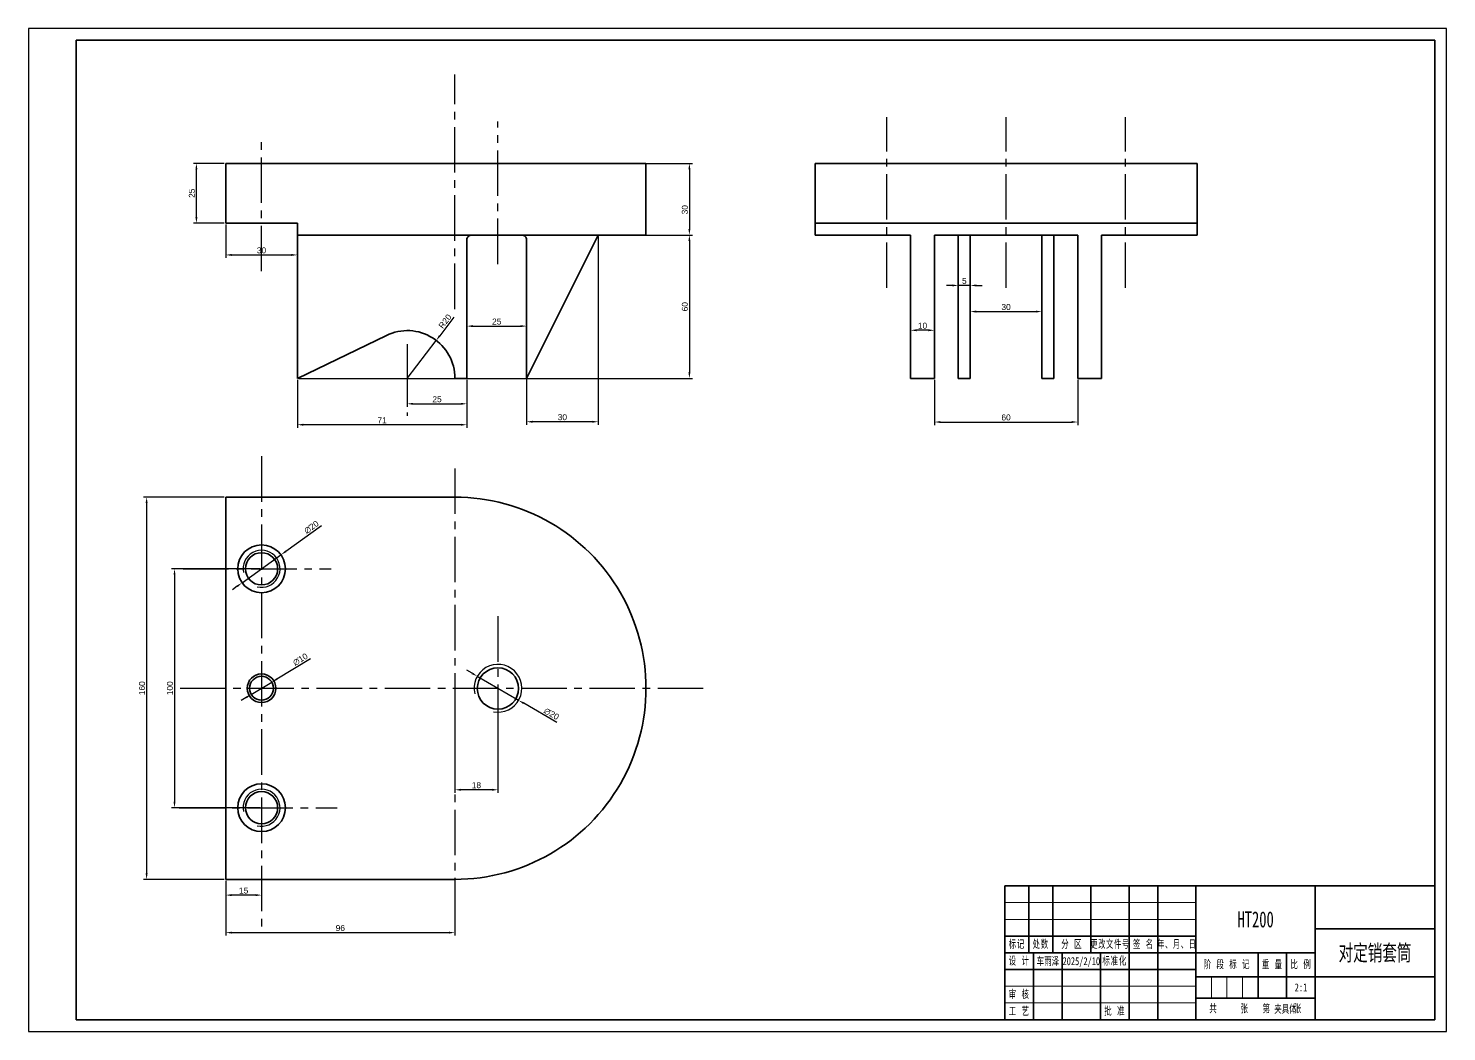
# Model space of a CAD drawing. Header units: millimetres. Extents: x 404 to 2877, y -584 to 1147.
# Drawn here: x 1695 to 2289, y -163 to 257 of the extents above; entities that cross this region are included whole.
import ezdxf
from ezdxf.enums import TextEntityAlignment as Align

# ---------------------------------------------------------------- set-up
doc = ezdxf.new("R2010")
doc.units = ezdxf.units.MM
doc.linetypes.add('CENTER2', pattern=[28.575, 19.05, -3.175, 3.175, -3.175])
for name, color, linetype, lineweight in [('EB0', 7, 'Continuous', 35), ('粗实线', 50, 'Continuous', 35), ('细实线层', 7, 'Continuous', 18), ('边框', 7, 'Continuous', 35)]:
    doc.layers.add(name, color=color, linetype=linetype, lineweight=lineweight)
for name, color, linetype in [('标注层', 3, 'Continuous'), ('点画线', 1, 'CENTER2'), ('细实线', 7, 'Continuous')]:
    doc.layers.add(name, color=color, linetype=linetype)
doc.styles.get("Standard").update_dxf_attribs({"font": 'arial.ttf'})
doc.styles.add('UserTxtStyle1', font='SimSun.ttf', dxfattribs={"width": 0.667})
doc.styles.add('标准', font='SimSun.ttf', dxfattribs={"width": 0.667})
doc.dimstyles.new('ISO-25', dxfattribs={"dimtxt": 2.5, "dimasz": 2.5, "dimexe": 1.25, "dimexo": 0.625, "dimtad": 1, "dimtxsty": 'Standard', "dimcen": 2.5, "dimadec": 0, "dimazin": 0, "dimtfac": 1, "dimtmove": 0, "dimatfit": 3, "dimfxl": 1, "dimarcsym": 0})

# ---------------------------------------------------------------- blocks, each defined once
blk = doc.blocks.new('*D60')
at = {"layer": 'Defpoints', "color": 0, "transparency": 16777216}
for p in [(1777.21, 60.48), (1744.08, -99.52), (1777.21, -99.52)]:
    blk.add_point(p, dxfattribs=at)
at = {"layer": '标注层', "color": 0, "lineweight": -2, "transparency": 16777216}
for p, q in [((1776.59, 60.48), (1742.83, 60.48)), ((1744.08, 57.98), (1744.08, -97.02)), ((1776.59, -99.52), (1742.83, -99.52))]:
    blk.add_line(p, q, dxfattribs=at)
at = {"layer": '标注层', "color": 0, "transparency": 16777216}
for points in [[(1743.66, 57.98), (1744.5, 57.98), (1744.08, 60.48)], [(1743.66, -97.02), (1744.5, -97.02), (1744.08, -99.52)]]:
    blk.add_solid(points, dxfattribs=at)
at = {"layer": '标注层', "color": 0, "transparency": 16777216, "insert": (1742.18, -19.52), "char_height": 2.5, "attachment_point": 5, "rotation": 90}
blk.add_mtext('160', dxfattribs=at)
blk = doc.blocks.new('*D61')
at = {"layer": 'Defpoints', "color": 0, "transparency": 16777216}
for p in [(1800.34, 36.31), (1784.09, 24.64)]:
    blk.add_point(p, dxfattribs=at)
at = {"layer": '标注层', "color": 0, "lineweight": -2, "transparency": 16777216}
for p, q in [((1817.33, 48.52), (1802.37, 37.77)), ((1784.09, 24.64), (1800.34, 36.31)), ((1782.06, 23.18), (1780.03, 21.72))]:
    blk.add_line(p, q, dxfattribs=at)
at = {"layer": '标注层', "color": 0, "transparency": 16777216}
for points in [[(1802.12, 38.11), (1802.61, 37.43), (1800.34, 36.31)], [(1781.82, 23.52), (1782.31, 22.84), (1784.09, 24.64)]]:
    blk.add_solid(points, dxfattribs=at)
at = {"layer": '标注层', "color": 0, "transparency": 16777216, "insert": (1813.11, 47.92), "char_height": 2.5, "attachment_point": 5, "rotation": 35.70136}
blk.add_mtext('∅20', dxfattribs=at)
blk = doc.blocks.new('*D62')
at = {"layer": 'Defpoints', "color": 0, "transparency": 16777216}
for p in [(1882.57, -14.5), (1899.86, -24.55)]:
    blk.add_point(p, dxfattribs=at)
at = {"layer": '标注层', "color": 0, "lineweight": -2, "transparency": 16777216}
for p, q in [((1880.41, -13.24), (1878.25, -11.99)), ((1882.57, -14.5), (1899.86, -24.55)), ((1915.89, -33.86), (1902.02, -25.8))]:
    blk.add_line(p, q, dxfattribs=at)
at = {"layer": '标注层', "color": 0, "transparency": 16777216}
for points in [[(1880.62, -12.88), (1880.2, -13.6), (1882.57, -14.5)], [(1902.23, -25.44), (1901.81, -26.16), (1899.86, -24.55)]]:
    blk.add_solid(points, dxfattribs=at)
at = {"layer": '标注层', "color": 0, "transparency": 16777216, "insert": (1913.62, -30.26), "char_height": 2.5, "attachment_point": 5, "rotation": 329.83613}
blk.add_mtext('∅20', dxfattribs=at)
blk = doc.blocks.new('*D63')
at = {"layer": 'Defpoints', "color": 0, "transparency": 16777216}
for p in [(1796.5, -16.95), (1787.93, -22.1)]:
    blk.add_point(p, dxfattribs=at)
at = {"layer": '标注层', "color": 0, "lineweight": -2, "transparency": 16777216}
for p, q in [((1812.7, -7.21), (1798.64, -15.66)), ((1787.93, -22.1), (1796.5, -16.95)), ((1785.79, -23.39), (1783.64, -24.68))]:
    blk.add_line(p, q, dxfattribs=at)
at = {"layer": '标注层', "color": 0, "transparency": 16777216}
for points in [[(1798.43, -15.3), (1798.86, -16.01), (1796.5, -16.95)], [(1785.57, -23.03), (1786, -23.74), (1787.93, -22.1)]]:
    blk.add_solid(points, dxfattribs=at)
at = {"layer": '标注层', "color": 0, "transparency": 16777216, "insert": (1808.45, -7.46), "char_height": 2.5, "attachment_point": 5, "rotation": 31.01997}
blk.add_mtext('∅10', dxfattribs=at)
blk = doc.blocks.new('*D64')
at = {"layer": 'Defpoints', "color": 0, "transparency": 16777216}
for p in [(1777.21, -99.52), (1792.21, -99.52), (1777.21, -106.11)]:
    blk.add_point(p, dxfattribs=at)
at = {"layer": '标注层', "color": 0, "lineweight": -2, "transparency": 16777216}
for p, q in [((1777.21, -100.15), (1777.21, -107.36)), ((1792.21, -100.15), (1792.21, -107.36)), ((1789.71, -106.11), (1779.71, -106.11))]:
    blk.add_line(p, q, dxfattribs=at)
at = {"layer": '标注层', "color": 0, "transparency": 16777216}
for points in [[(1779.71, -105.69), (1779.71, -106.53), (1777.21, -106.11)], [(1789.71, -105.69), (1789.71, -106.53), (1792.21, -106.11)]]:
    blk.add_solid(points, dxfattribs=at)
at = {"layer": '标注层', "color": 0, "transparency": 16777216, "insert": (1784.71, -104.21), "char_height": 2.5, "attachment_point": 5}
blk.add_mtext('15', dxfattribs=at)
blk = doc.blocks.new('*D65')
at = {"layer": 'Defpoints', "color": 0, "transparency": 16777216}
for p in [(1777.21, -99.52), (1873.21, -99.52), (1873.21, -121.82)]:
    blk.add_point(p, dxfattribs=at)
at = {"layer": '标注层', "color": 0, "lineweight": -2, "transparency": 16777216}
for p, q in [((1777.21, -100.15), (1777.21, -123.07)), ((1873.21, -100.15), (1873.21, -123.07)), ((1779.71, -121.82), (1870.71, -121.82))]:
    blk.add_line(p, q, dxfattribs=at)
at = {"layer": '标注层', "color": 0, "transparency": 16777216}
for points in [[(1779.71, -121.41), (1779.71, -122.24), (1777.21, -121.82)], [(1870.71, -121.41), (1870.71, -122.24), (1873.21, -121.82)]]:
    blk.add_solid(points, dxfattribs=at)
at = {"layer": '标注层', "color": 0, "transparency": 16777216, "insert": (1825.21, -119.92), "char_height": 2.5, "attachment_point": 5}
blk.add_mtext('96', dxfattribs=at)
blk = doc.blocks.new('*D66')
at = {"layer": 'Defpoints', "color": 0, "transparency": 16777216}
for p in [(1873.21, -19.52), (1891.21, -19.52), (1873.21, -62.02)]:
    blk.add_point(p, dxfattribs=at)
at = {"layer": '标注层', "color": 0, "lineweight": -2, "transparency": 16777216}
for p, q in [((1873.21, -20.15), (1873.21, -63.27)), ((1891.21, -20.15), (1891.21, -63.27)), ((1888.71, -62.02), (1875.71, -62.02))]:
    blk.add_line(p, q, dxfattribs=at)
at = {"layer": '标注层', "color": 0, "transparency": 16777216}
for points in [[(1875.71, -61.6), (1875.71, -62.43), (1873.21, -62.02)], [(1888.71, -61.6), (1888.71, -62.43), (1891.21, -62.02)]]:
    blk.add_solid(points, dxfattribs=at)
at = {"layer": '标注层', "color": 0, "transparency": 16777216, "insert": (1882.21, -60.11), "char_height": 2.5, "attachment_point": 5}
blk.add_mtext('18', dxfattribs=at)
blk = doc.blocks.new('*D67')
at = {"layer": 'Defpoints', "color": 0, "transparency": 16777216}
for p in [(1764.93, 200.22), (1777.21, 200.22), (1777.21, 175.22)]:
    blk.add_point(p, dxfattribs=at)
at = {"layer": '标注层', "color": 0, "lineweight": -2, "transparency": 16777216}
for p, q in [((1776.59, 200.22), (1763.68, 200.22)), ((1764.93, 177.72), (1764.93, 197.72)), ((1776.59, 175.22), (1763.68, 175.22))]:
    blk.add_line(p, q, dxfattribs=at)
at = {"layer": '标注层', "color": 0, "transparency": 16777216}
for points in [[(1764.52, 197.72), (1765.35, 197.72), (1764.93, 200.22)], [(1764.52, 177.72), (1765.35, 177.72), (1764.93, 175.22)]]:
    blk.add_solid(points, dxfattribs=at)
at = {"layer": '标注层', "color": 0, "transparency": 16777216, "insert": (1763.03, 187.72), "char_height": 2.5, "attachment_point": 5, "rotation": 90}
blk.add_mtext('25', dxfattribs=at)
blk = doc.blocks.new('*D68')
at = {"layer": 'Defpoints', "color": 0, "transparency": 16777216}
for p in [(1777.21, 200.22), (1807.21, 170.22), (1971.41, 170.22)]:
    blk.add_point(p, dxfattribs=at)
at = {"layer": '标注层', "color": 0, "lineweight": -2, "transparency": 16777216}
for p, q in [((1777.84, 200.22), (1972.66, 200.22)), ((1971.41, 197.72), (1971.41, 172.72)), ((1807.84, 170.22), (1972.66, 170.22))]:
    blk.add_line(p, q, dxfattribs=at)
at = {"layer": '标注层', "color": 0, "transparency": 16777216}
for points in [[(1970.99, 197.72), (1971.82, 197.72), (1971.41, 200.22)], [(1970.99, 172.72), (1971.82, 172.72), (1971.41, 170.22)]]:
    blk.add_solid(points, dxfattribs=at)
at = {"layer": '标注层', "color": 0, "transparency": 16777216, "insert": (1969.51, 180.82), "char_height": 2.5, "attachment_point": 5, "rotation": 90}
blk.add_mtext('30', dxfattribs=at)
blk = doc.blocks.new('*D71')
at = {"layer": 'Defpoints', "color": 0, "transparency": 16777216}
for p in [(1777.21, 175.22), (1807.21, 175.22), (1807.21, 161.88)]:
    blk.add_point(p, dxfattribs=at)
at = {"layer": '标注层', "color": 0, "lineweight": -2, "transparency": 16777216}
for p, q in [((1777.21, 174.6), (1777.21, 160.63)), ((1807.21, 174.6), (1807.21, 160.63)), ((1779.71, 161.88), (1804.71, 161.88))]:
    blk.add_line(p, q, dxfattribs=at)
at = {"layer": '标注层', "color": 0, "transparency": 16777216}
for points in [[(1779.71, 162.3), (1779.71, 161.46), (1777.21, 161.88)], [(1804.71, 162.3), (1804.71, 161.46), (1807.21, 161.88)]]:
    blk.add_solid(points, dxfattribs=at)
at = {"layer": '标注层', "color": 0, "transparency": 16777216, "insert": (1792.21, 163.78), "char_height": 2.5, "attachment_point": 5}
blk.add_mtext('30', dxfattribs=at)
blk = doc.blocks.new('*D72')
at = {"layer": 'Defpoints', "color": 0, "transparency": 16777216}
for p in [(1807.21, 170.22), (1807.21, 110.22), (1971.41, 110.22)]:
    blk.add_point(p, dxfattribs=at)
at = {"layer": '标注层', "color": 0, "lineweight": -2, "transparency": 16777216}
for p, q in [((1807.84, 170.22), (1972.66, 170.22)), ((1971.41, 167.72), (1971.41, 112.72)), ((1807.84, 110.22), (1972.66, 110.22))]:
    blk.add_line(p, q, dxfattribs=at)
at = {"layer": '标注层', "color": 0, "transparency": 16777216}
for points in [[(1970.99, 167.72), (1971.82, 167.72), (1971.41, 170.22)], [(1970.99, 112.72), (1971.82, 112.72), (1971.41, 110.22)]]:
    blk.add_solid(points, dxfattribs=at)
at = {"layer": '标注层', "color": 0, "transparency": 16777216, "insert": (1969.51, 140.22), "char_height": 2.5, "attachment_point": 5, "rotation": 90}
blk.add_mtext('60', dxfattribs=at)
blk = doc.blocks.new('*D73')
at = {"layer": 'Defpoints', "color": 0, "transparency": 16777216}
for p in [(1865.37, 126.11), (1853.21, 110.22)]:
    blk.add_point(p, dxfattribs=at)
at = {"layer": '标注层', "color": 0, "lineweight": -2, "transparency": 16777216}
for p, q in [((1872.79, 135.81), (1866.88, 128.09)), ((1853.21, 110.22), (1865.37, 126.11))]:
    blk.add_line(p, q, dxfattribs=at)
at = {"layer": '标注层', "color": 0, "transparency": 16777216}
blk.add_solid([(1866.55, 128.34), (1867.22, 127.84), (1865.37, 126.11)], dxfattribs=at)
at = {"layer": '标注层', "color": 0, "transparency": 16777216, "insert": (1869.08, 134.1), "char_height": 2.5, "attachment_point": 5, "rotation": 52.58759}
blk.add_mtext('R20', dxfattribs=at)
blk = doc.blocks.new('*D74')
at = {"layer": 'Defpoints', "color": 0, "transparency": 16777216}
for p in [(1903.21, 168.22), (1933.21, 170.22), (1903.21, 92.05)]:
    blk.add_point(p, dxfattribs=at)
at = {"layer": '标注层', "color": 0, "lineweight": -2, "transparency": 16777216}
for p, q in [((1903.21, 167.6), (1903.21, 90.8)), ((1933.21, 169.6), (1933.21, 90.8)), ((1930.71, 92.05), (1905.71, 92.05))]:
    blk.add_line(p, q, dxfattribs=at)
at = {"layer": '标注层', "color": 0, "transparency": 16777216}
for points in [[(1905.71, 92.47), (1905.71, 91.64), (1903.21, 92.05)], [(1930.71, 92.47), (1930.71, 91.64), (1933.21, 92.05)]]:
    blk.add_solid(points, dxfattribs=at)
at = {"layer": '标注层', "color": 0, "transparency": 16777216, "insert": (1918.21, 93.96), "char_height": 2.5, "attachment_point": 5}
blk.add_mtext('30', dxfattribs=at)
blk = doc.blocks.new('*D75')
at = {"layer": 'Defpoints', "color": 0, "transparency": 16777216}
for p in [(1792.21, 30.48), (1755.76, -69.52), (1792.21, -69.52)]:
    blk.add_point(p, dxfattribs=at)
at = {"layer": '标注层', "color": 0, "lineweight": -2, "transparency": 16777216}
for p, q in [((1791.59, 30.48), (1754.51, 30.48)), ((1755.76, 27.98), (1755.76, -67.02)), ((1791.59, -69.52), (1754.51, -69.52))]:
    blk.add_line(p, q, dxfattribs=at)
at = {"layer": '标注层', "color": 0, "transparency": 16777216}
for points in [[(1755.35, 27.98), (1756.18, 27.98), (1755.76, 30.48)], [(1755.35, -67.02), (1756.18, -67.02), (1755.76, -69.52)]]:
    blk.add_solid(points, dxfattribs=at)
at = {"layer": '标注层', "color": 0, "transparency": 16777216, "insert": (1753.86, -19.52), "char_height": 2.5, "attachment_point": 5, "rotation": 90}
blk.add_mtext('100', dxfattribs=at)
blk = doc.blocks.new('*D76')
at = {"layer": 'Defpoints', "color": 0, "transparency": 16777216}
for p in [(2074.04, 110.22), (2134.04, 110.22), (2134.04, 91.94)]:
    blk.add_point(p, dxfattribs=at)
at = {"layer": '标注层', "color": 0, "lineweight": -2, "transparency": 16777216}
for p, q in [((2074.04, 109.6), (2074.04, 90.69)), ((2134.04, 109.6), (2134.04, 90.69)), ((2076.54, 91.94), (2131.54, 91.94))]:
    blk.add_line(p, q, dxfattribs=at)
at = {"layer": '标注层', "color": 0, "transparency": 16777216}
for points in [[(2076.54, 92.36), (2076.54, 91.53), (2074.04, 91.94)], [(2131.54, 92.36), (2131.54, 91.53), (2134.04, 91.94)]]:
    blk.add_solid(points, dxfattribs=at)
at = {"layer": '标注层', "color": 0, "transparency": 16777216, "insert": (2104.04, 93.84), "char_height": 2.5, "attachment_point": 5}
blk.add_mtext('60', dxfattribs=at)
blk = doc.blocks.new('*D77')
at = {"layer": 'Defpoints', "color": 0, "transparency": 16777216}
for p in [(2119.04, 138.17), (2119.04, 119.33), (2089.04, 110.22)]:
    blk.add_point(p, dxfattribs=at)
at = {"layer": '标注层', "color": 0, "lineweight": -2, "transparency": 16777216}
for p, q in [((2089.04, 110.85), (2089.04, 139.42)), ((2091.54, 138.17), (2116.54, 138.17)), ((2119.04, 119.96), (2119.04, 139.42))]:
    blk.add_line(p, q, dxfattribs=at)
at = {"layer": '标注层', "color": 0, "transparency": 16777216}
for points in [[(2091.54, 138.59), (2091.54, 137.76), (2089.04, 138.17)], [(2116.54, 138.59), (2116.54, 137.76), (2119.04, 138.17)]]:
    blk.add_solid(points, dxfattribs=at)
at = {"layer": '标注层', "color": 0, "transparency": 16777216, "insert": (2104.04, 140.08), "char_height": 2.5, "attachment_point": 5}
blk.add_mtext('30', dxfattribs=at)
blk = doc.blocks.new('*D78')
at = {"layer": 'Defpoints', "color": 0, "transparency": 16777216}
for p in [(2084.04, 149.12), (2084.04, 139.22), (2089.04, 139.22)]:
    blk.add_point(p, dxfattribs=at)
at = {"layer": '标注层', "color": 0, "lineweight": -2, "transparency": 16777216}
for p, q in [((2081.54, 149.12), (2079.04, 149.12)), ((2084.04, 139.85), (2084.04, 150.37)), ((2089.04, 149.12), (2084.04, 149.12)), ((2089.04, 139.85), (2089.04, 150.37)), ((2091.54, 149.12), (2094.04, 149.12))]:
    blk.add_line(p, q, dxfattribs=at)
at = {"layer": '标注层', "color": 0, "transparency": 16777216}
for points in [[(2081.54, 149.53), (2081.54, 148.7), (2084.04, 149.12)], [(2091.54, 149.53), (2091.54, 148.7), (2089.04, 149.12)]]:
    blk.add_solid(points, dxfattribs=at)
at = {"layer": '标注层', "color": 0, "transparency": 16777216, "insert": (2086.54, 151.01), "char_height": 2.5, "attachment_point": 5}
blk.add_mtext('5', dxfattribs=at)
blk = doc.blocks.new('*D79')
at = {"layer": 'Defpoints', "color": 0, "transparency": 16777216}
for p in [(2064.04, 130.35), (2064.04, 110.22), (2074.04, 110.22)]:
    blk.add_point(p, dxfattribs=at)
at = {"layer": '标注层', "color": 0, "lineweight": -2, "transparency": 16777216}
for p, q in [((2064.04, 110.85), (2064.04, 131.6)), ((2074.04, 110.85), (2074.04, 131.6)), ((2071.54, 130.35), (2066.54, 130.35))]:
    blk.add_line(p, q, dxfattribs=at)
at = {"layer": '标注层', "color": 0, "transparency": 16777216}
for points in [[(2066.54, 130.76), (2066.54, 129.93), (2064.04, 130.35)], [(2071.54, 130.76), (2071.54, 129.93), (2074.04, 130.35)]]:
    blk.add_solid(points, dxfattribs=at)
at = {"layer": '标注层', "color": 0, "transparency": 16777216, "insert": (2069.04, 132.25), "char_height": 2.5, "attachment_point": 5}
blk.add_mtext('10', dxfattribs=at)
blk = doc.blocks.new('*D109')
at = {"layer": 'Defpoints', "color": 0, "transparency": 16777216}
for p in [(1807.21, 110.22), (1878.21, 110.22), (1807.21, 90.8)]:
    blk.add_point(p, dxfattribs=at)
at = {"layer": '标注层', "color": 0, "lineweight": -2, "transparency": 16777216}
for p, q in [((1807.21, 109.6), (1807.21, 89.55)), ((1878.21, 109.6), (1878.21, 89.55)), ((1875.71, 90.8), (1809.71, 90.8))]:
    blk.add_line(p, q, dxfattribs=at)
at = {"layer": '标注层', "color": 0, "transparency": 16777216}
for points in [[(1809.71, 91.22), (1809.71, 90.39), (1807.21, 90.8)], [(1875.71, 91.22), (1875.71, 90.39), (1878.21, 90.8)]]:
    blk.add_solid(points, dxfattribs=at)
at = {"layer": '标注层', "color": 0, "transparency": 16777216, "insert": (1842.71, 92.68), "char_height": 2.5, "attachment_point": 5}
blk.add_mtext('71', dxfattribs=at)
blk = doc.blocks.new('*D110')
at = {"layer": 'Defpoints', "color": 0, "transparency": 16777216}
for p in [(1853.21, 110.22), (1878.21, 110.22), (1878.21, 99.57)]:
    blk.add_point(p, dxfattribs=at)
at = {"layer": '标注层', "color": 0, "lineweight": -2, "transparency": 16777216}
for p, q in [((1853.21, 109.6), (1853.21, 98.32)), ((1878.21, 109.6), (1878.21, 98.32)), ((1855.71, 99.57), (1875.71, 99.57))]:
    blk.add_line(p, q, dxfattribs=at)
at = {"layer": '标注层', "color": 0, "transparency": 16777216}
for points in [[(1855.71, 99.99), (1855.71, 99.16), (1853.21, 99.57)], [(1875.71, 99.99), (1875.71, 99.16), (1878.21, 99.57)]]:
    blk.add_solid(points, dxfattribs=at)
at = {"layer": '标注层', "color": 0, "transparency": 16777216, "insert": (1865.71, 101.48), "char_height": 2.5, "attachment_point": 5}
blk.add_mtext('25', dxfattribs=at)
blk = doc.blocks.new('*D112')
at = {"layer": 'Defpoints', "color": 0, "transparency": 16777216}
for p in [(1903.21, 132.09), (1878.21, 110.22), (1903.21, 110.22)]:
    blk.add_point(p, dxfattribs=at)
at = {"layer": '标注层', "color": 0, "lineweight": -2, "transparency": 16777216}
for p, q in [((1878.21, 110.85), (1878.21, 133.34)), ((1880.71, 132.09), (1900.71, 132.09)), ((1903.21, 110.85), (1903.21, 133.34))]:
    blk.add_line(p, q, dxfattribs=at)
at = {"layer": '标注层', "color": 0, "transparency": 16777216}
for points in [[(1880.71, 132.51), (1880.71, 131.67), (1878.21, 132.09)], [(1900.71, 132.51), (1900.71, 131.67), (1903.21, 132.09)]]:
    blk.add_solid(points, dxfattribs=at)
at = {"layer": '标注层', "color": 0, "transparency": 16777216, "insert": (1890.71, 133.99), "char_height": 2.5, "attachment_point": 5}
blk.add_mtext('25', dxfattribs=at)
blk = doc.blocks.new('$CAXA_TITLE_151E506F$')
at = {"layer": '细实线层', "linetype": 'Continuous', "lineweight": 18}
for p, q in [((-100, 49), (-180, 49)), ((-100, 42), (-180, 42)), ((-93.5, 18), (-93.5, 9)), ((-87, 18), (-87, 9)), ((-80.5, 18), (-80.5, 9)), ((-100, 14), (-180, 14)), ((-100, 7), (-180, 7))]:
    blk.add_line(p, q, dxfattribs=at)
at = {"layer": '边框', "linetype": 'Continuous', "lineweight": 35}
for p, q in [((-180, 56), (0, 56)), ((-180, 56), (-180, 0)), ((-170, 28), (-170, 56)), ((-160, 28), (-160, 56)), ((-144, 28), (-144, 56)), ((-128, 28), (-128, 56)), ((-116, 28), (-116, 56)), ((-100, 56), (-100, 0)), ((-50, 0), (-50, 56)), ((0, 56), (0, 0)), ((0, 38), (-50, 38)), ((-100, 35), (-180, 35)), ((-50, 28), (-180, 28)), ((-168, 0), (-168, 28)), ((-156, 0), (-156, 28)), ((-140, 0), (-140, 28)), ((-128, 0), (-128, 28)), ((-116, 0), (-116, 28)), ((-74, 28), (-74, 9)), ((-62, 28), (-62, 9)), ((-100, 21), (-180, 21)), ((-50, 18), (-100, 18)), ((0, 18), (-50, 18)), ((-50, 9), (-100, 9)), ((0, 0), (-180, 0))]:
    blk.add_line(p, q, dxfattribs=at)
at = {"layer": '边框', "attachment_point": 5, "line_spacing_factor": 1.15057, "style": 'UserTxtStyle1'}
for s, insert, char_height, width in [('\\T1.1;标记', (-175, 31.5), 3.353, 10), ('\\T1.1;处数', (-165, 31.5), 3.353, 10), ('\\T1.1;分 区', (-152, 31.5), 3.353, 16), ('\\T1.1;{\\W0.640781;更改文件号}', (-135.97, 31.5), 3.3528, 31.2584), ('\\T1.1;签 名', (-122, 31.5), 3.353, 12), ('\\T1.1;{\\W0.639309;年、月、日}', (-107.98, 31.5), 3.3528, 30.516), ('\\T1.1;设 计', (-174, 24.5), 3.353, 12), ('\\T1.1;设 计', (-174, 24.5), 3.353, 12), ('\\T1.1;标准化', (-134, 24.5), 3.353, 12), ('\\T1.1;阶 段 标 记', (-87, 23), 3.3528, 26), ('\\T1.1;重 量', (-68, 23), 3.353, 12), ('\\T1.1;比 例', (-56, 23), 3.353, 12), ('\\T1.1;审 核', (-174, 10.5), 3.353, 12), ('\\T1.1;共     张   第     张', (-75, 4.5), 3.3528, 50), ('\\T1.1;工 艺', (-174, 3.5), 3.353, 12), ('\\T1.1;批 准', (-134, 3.5), 3.353, 12)]:
    blk.add_mtext(s, dxfattribs=dict(at, insert=insert, char_height=char_height, width=width))
at = {"layer": '边框', "color": 0, "linetype": 'Continuous', "style": '标准'}
for tag, height, width, p in [('标记C', 3.35, 0.667, (-175, 52.5)), ('处数C', 3.35, 0.667, (-165, 52.5)), ('分区C', 3.35, 0.667, (-152, 52.5)), ('更改文件_编号C', 3.35, 0.45222, (-136, 52.5)), ('标记签名C', 3.35, 0.518563, (-122, 52.5)), ('标记_日期C', 3.35, 0.63526, (-108, 52.5)), ('标记B', 3.35, 0.667, (-175, 45.5)), ('处数B', 3.35, 0.667, (-165, 45.5)), ('分区B', 3.35, 0.667, (-152, 45.5)), ('更改文件_编号B', 3.35, 0.45222, (-136, 45.5)), ('标记签名B', 3.35, 0.518563, (-122, 45.5)), ('标记_日期B', 3.35, 0.63526, (-108, 45.5)), ('单位名称', 6.71, 0.667, (-25, 47)), ('材料名称', 6.71, 0.667, (-75, 42)), ('标记A', 3.35, 0.667, (-175, 38.5)), ('处数A', 3.35, 0.667, (-165, 38.5)), ('分区A', 3.35, 0.667, (-152, 38.5)), ('更改文件_编号A', 3.35, 0.451201, (-136, 38.5)), ('标记签名A', 3.35, 0.516738, (-122, 38.5)), ('标记_日期A', 3.35, 0.633251, (-108, 38.5)), ('图纸名称', 6.71, 0.667, (-25, 28)), ('设计_人员编号', 3.35, 0.359243, (-162, 24.5)), ('设计_日期', 3.35, 0.667, (-148, 24.5)), ('标准化_人员编号', 3.35, 0.31009, (-122, 24.5)), ('标准化_日期', 3.35, 0.580046, (-108, 24.5)), ('审核_人员编号', 3.35, 0.361231, (-162, 10.5)), ('审核_日期', 3.35, 0.667, (-148, 10.5)), ('阶段标记A', 3.35, 0.260662, (-96.75, 13.5)), ('阶段标记B', 3.35, 0.261591, (-90.25, 13.5)), ('阶段标记C', 3.35, 0.261591, (-83.75, 13.5)), ('阶段标记D', 3.35, 0.261591, (-77.25, 13.5)), ('重量', 3.35, 0.667, (-68, 13.5)), ('图纸比例', 3.35, 0.598211, (-56, 13.5)), ('图纸编号', 6.71, 0.667, (-25, 9)), ('页数', 3.35, 0.667, (-87.5, 4.5)), ('页码', 3.35, 0.667, (-62.5, 4.5)), ('工艺_人员编号', 3.35, 0.359023, (-162, 3.5)), ('工艺_日期', 3.35, 0.667, (-148, 3.5)), ('批准_人员编号', 3.35, 0.358147, (-122, 3.5)), ('批准_日期', 3.35, 0.667, (-108, 3.5))]:
    blk.add_attdef(tag, text='', height=height, dxfattribs=dict(at, width=width)).set_placement(p, align=Align.MIDDLE_CENTER)

msp = doc.modelspace()

# ---------------------------------------------------------------- linework, layer by layer
msp.add_lwpolyline([(1694.555, -163.263), (2288.555, -163.263), (2288.555, 256.737), (1694.555, 256.737)], close=True)
at = {"layer": '点画线'}
for p, q in [((1873.215, 139.22), (1873.215, 237.492)), ((1891.215, 158.042), (1891.215, 217.75)), ((2054.036, 148.103), (2054.036, 219.58)), ((2104.036, 148.103), (2104.036, 219.58)), ((2154.036, 148.103), (2154.036, 219.58)), ((1792.215, 155.086), (1792.215, 211.562)), ((1853.215, 124.478), (1853.215, 94.508)), ((1838.645, 110.22), (1868.821, 110.22)), ((1792.215, 77.617), (1792.215, -120.548)), ((1873.215, 72.515), (1873.215, -120.839)), ((1759.359, 30.478), (1821.353, 30.478)), ((1891.215, 10.647), (1891.215, -48.641)), ((1758.096, -19.522), (1979.55, -19.522)), ((1757.744, -69.522), (1823.936, -69.522))]:
    msp.add_line(p, q, dxfattribs=at)
at = {"layer": '粗实线'}
for p, q in [((1777.215, 175.22), (1777.215, 200.22)), ((1873.215, 200.22), (1777.215, 200.22)), ((1953.215, 200.22), (1873.215, 200.22)), ((1953.215, 170.22), (1953.215, 200.22)), ((2184.036, 200.22), (2024.036, 200.22)), ((2024.036, 175.22), (2024.036, 200.22)), ((2184.036, 175.22), (2184.036, 200.22)), ((1777.215, 175.22), (1807.215, 175.22)), ((2184.036, 175.22), (2024.036, 175.22)), ((1873.215, 170.22), (1807.215, 170.22)), ((1807.215, 170.22), (1807.215, 110.22)), ((1953.215, 170.22), (1873.215, 170.22)), ((1878.215, 110.22), (1878.215, 168.22)), ((1903.215, 110.22), (1933.215, 170.22)), ((1903.215, 168.22), (1903.215, 110.22)), ((2064.036, 170.22), (2024.036, 170.22)), ((2064.036, 170.22), (2064.036, 110.22)), ((2134.036, 170.22), (2074.036, 170.22)), ((2074.036, 110.22), (2074.036, 170.22)), ((2084.036, 168.22), (2084.036, 110.22)), ((2089.036, 110.22), (2089.036, 168.22)), ((2119.036, 110.22), (2119.036, 168.22)), ((2124.036, 168.22), (2124.036, 110.22)), ((2134.036, 110.22), (2134.036, 170.22)), ((2184.036, 170.22), (2144.036, 170.22)), ((2144.036, 170.22), (2144.036, 110.22)), ((1807.215, 110.22), (1844.519, 128.231)), ((1777.215, -99.522), (1777.215, 60.478)), ((1777.215, 60.478), (1873.215, 60.478)), ((1873.215, -99.522), (1777.215, -99.522))]:
    msp.add_line(p, q, dxfattribs=at)
at = {"layer": '粗实线', "ltscale": 0.125}
for p, q in [((1807.215, 170.22), (1807.215, 175.22)), ((2024.036, 170.22), (2024.036, 175.22)), ((2184.036, 170.22), (2184.036, 175.22)), ((1878.215, 110.22), (1873.215, 110.22)), ((2084.036, 110.22), (2089.036, 110.22)), ((2119.036, 110.22), (2124.036, 110.22))]:
    msp.add_line(p, q, dxfattribs=at)
at = {"layer": '粗实线', "ltscale": 0.05}
for p, q in [((2084.036, 168.22), (2084.036, 170.22)), ((2089.036, 168.22), (2089.036, 170.22)), ((2119.036, 168.22), (2119.036, 170.22)), ((2124.036, 168.22), (2124.036, 170.22))]:
    msp.add_line(p, q, dxfattribs=at)
at = {"layer": '粗实线', "ltscale": 0.25}
for p, q in [((2064.036, 110.22), (2074.036, 110.22)), ((2134.036, 110.22), (2144.036, 110.22))]:
    msp.add_line(p, q, dxfattribs=at)
at = {"layer": '粗实线'}
for centre, radius in [((1792.215, 30.478), 10), ((1792.215, 30.478), 6.75), ((1891.215, -19.618), 8.647), ((1792.215, -19.522), 6), ((1792.215, -19.522), 5), ((1792.215, -69.522), 10), ((1792.215, -69.522), 6.75)]:
    msp.add_circle(centre, radius, dxfattribs=at)
for centre, radius, start, end in [((1880.215, 168.22), 2, 90.000003, 180.000005), ((1901.215, 168.22), 2, 0, 90.000003), ((1853.215, 110.22), 20, 0, 115.771461), ((1873.215, -19.522), 80, 269.999997, 90.000003)]:
    msp.add_arc(centre, radius, start, end, dxfattribs=at)
at = {"layer": '细实线'}
for centre, radius, start, end in [((1792.215, 30.478), 7.75, 256.622388, 191.623153), ((1891.215, -19.522), 10, 259.429779, 193.505729), ((1792.215, -69.522), 7.75, 256.622388, 191.623153)]:
    msp.add_arc(centre, radius, start, end, dxfattribs=at)
at = {"layer": '边框'}
for p, q in [((1714.555, 251.737), (2283.555, 251.737)), ((1714.555, 251.737), (1714.555, -158.263)), ((2283.555, 251.737), (2283.555, -158.263)), ((1714.555, -158.263), (2283.555, -158.263))]:
    msp.add_line(p, q, dxfattribs=at)

# ---------------------------------------------------------------- block references
at = {"layer": 'EB0', "linetype": 'Continuous', "lineweight": 18}
ref = msp.add_blockref('$CAXA_TITLE_151E506F$', (2283.555, -158.263), dxfattribs=at)
ref.add_attrib('图纸名称', '对定销套筒', dxfattribs={"color": 0, "linetype": 'Continuous', "height": 6.7055, "style": '标准', "width": 0.667}).set_placement((2258.555, -130.263), align=Align.MIDDLE_CENTER)
ref.add_attrib('材料名称', 'HT200', dxfattribs={"color": 0, "linetype": 'Continuous', "height": 6.7055, "style": '标准', "width": 0.667}).set_placement((2208.555, -116.263), align=Align.MIDDLE_CENTER)
ref.add_attrib('图纸比例', '2:1', dxfattribs={"color": 0, "linetype": 'Continuous', "height": 3.3528, "style": '标准', "width": 0.667}).set_placement((2227.555, -144.763), align=Align.MIDDLE_CENTER)
ref.add_attrib('页码', '夹具体', dxfattribs={"color": 0, "linetype": 'Continuous', "height": 3.3528, "style": '标准', "width": 0.667}).set_placement((2221.055, -153.763), align=Align.MIDDLE_CENTER)
ref.add_attrib('设计_人员编号', '车雨泽', dxfattribs={"color": 0, "linetype": 'Continuous', "height": 3.3528, "style": '标准', "width": 0.667}).set_placement((2121.555, -133.763), align=Align.MIDDLE_CENTER)
ref.add_attrib('设计_日期', '2025/2/10', dxfattribs={"color": 0, "linetype": 'Continuous', "height": 3.3528, "style": '标准', "width": 0.667}).set_placement((2135.555, -133.763), align=Align.MIDDLE_CENTER)

# ---------------------------------------------------------------- dimensions: what is measured, and where the dimension line sits
at = {"layer": '标注层'}
for base, p1, p2, picture, middle in [((1764.935, 200.22), (1777.215, 175.22), (1777.215, 200.22), '*D67', (1763.034, 187.72)), ((1971.408, 110.22), (1807.215, 170.22), (1807.215, 110.22), '*D72', (1969.506, 140.22)), ((1744.081, -99.522), (1777.215, 60.478), (1777.215, -99.522), '*D60', (1742.18, -19.522)), ((1755.763, -69.522), (1792.215, 30.478), (1792.215, -69.522), '*D75', (1753.862, -19.522))]:
    dim = msp.add_linear_dim(base=base, p1=p1, p2=p2, angle=90, dimstyle='ISO-25', dxfattribs=at)
    dim.commit()
    dim.dimension.update_dxf_attribs({"geometry": picture, "text_midpoint": middle})
dim = msp.add_linear_dim(base=(1971.408, 170.22), p1=(1777.215, 200.22), p2=(1807.215, 170.22), angle=90, dimstyle='ISO-25', dxfattribs=at)
dim.commit()
dim.dimension.update_dxf_attribs({"geometry": '*D68', "text_midpoint": (1971.408, 180.82), "dimtype": 160})
for base, p1, p2, picture, middle in [((1807.215, 161.879), (1777.215, 175.22), (1807.215, 175.22), '*D71', (1792.215, 163.781)), ((1903.215, 92.055), (1933.215, 170.22), (1903.215, 168.22), '*D74', (1918.215, 93.957)), ((2084.036, 149.116), (2089.036, 139.22), (2084.036, 139.22), '*D78', (2086.536, 151.012)), ((2119.036, 138.173), (2089.036, 110.22), (2119.036, 119.331), '*D77', (2104.036, 140.075)), ((1903.215, 132.09), (1878.215, 110.22), (1903.215, 110.22), '*D112', (1890.715, 133.991)), ((2064.036, 130.348), (2074.036, 110.22), (2064.036, 110.22), '*D79', (2069.036, 132.249)), ((1807.215, 90.805), (1878.215, 110.22), (1807.215, 110.22), '*D109', (1842.715, 92.685)), ((1878.215, 99.575), (1853.215, 110.22), (1878.215, 110.22), '*D110', (1865.715, 101.476)), ((2134.036, 91.942), (2074.036, 110.22), (2134.036, 110.22), '*D76', (2104.036, 93.843)), ((1873.215, -62.016), (1891.215, -19.522), (1873.215, -19.522), '*D66', (1882.215, -60.115)), ((1777.215, -106.11), (1792.215, -99.522), (1777.215, -99.522), '*D64', (1784.715, -104.208)), ((1873.215, -121.824), (1777.215, -99.522), (1873.215, -99.522), '*D65', (1825.215, -119.923))]:
    dim = msp.add_linear_dim(base=base, p1=p1, p2=p2, dimstyle='ISO-25', dxfattribs=at)
    dim.commit()
    dim.dimension.update_dxf_attribs({"geometry": picture, "text_midpoint": middle})
dim = msp.add_radius_dim(center=(1853.215, 110.22), mpoint=(1865.366, 126.106), dimstyle='ISO-25', dxfattribs=at)
dim.commit()
dim.dimension.update_dxf_attribs({"geometry": '*D73', "text_midpoint": (1869.085, 134.098)})
for p1, p2, picture, middle in [((1784.094, 24.642), (1800.335, 36.313), '*D61', (1814.265, 46.323)), ((1787.93, -22.099), (1796.5, -16.946), '*D63', (1809.463, -9.15)), ((1882.569, -14.497), (1899.861, -24.547), '*D62', (1912.63, -31.968))]:
    dim = msp.add_diameter_dim_2p(p1=p1, p2=p2, dimstyle='ISO-25', dxfattribs=at)
    dim.commit()
    dim.dimension.update_dxf_attribs({"geometry": picture, "text_midpoint": middle, "dimtype": 163})

doc.saveas('drawing.dxf')
